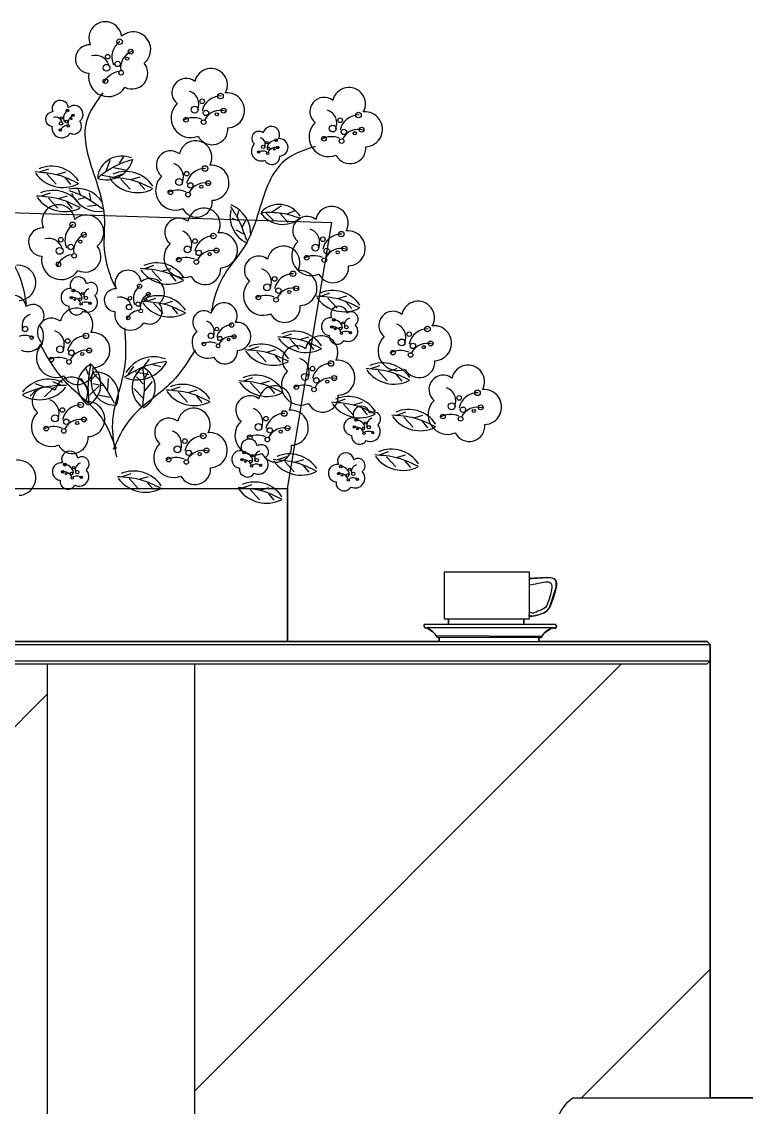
# Model space of a CAD drawing. Header units: millimetres. Extents: x 37301 to 64830, y 24173 to 38860.
# Drawn here: x 50737 to 51229, y 36869 to 37605 of the extents above; entities that cross this region are included whole.
import ezdxf

# ---------------------------------------------------------------- set-up
doc = ezdxf.new("R2010")
doc.units = ezdxf.units.MM

# ---------------------------------------------------------------- blocks, each defined once
blk = doc.blocks.new('A$C0AC957C6')
for p, q in [((796.13, 1068.98, -560.06), (798.96, 1076.53, -560.06)), ((805.39, 1074.27, -560.06), (808.22, 1078.99, -560.06)), ((751.18, 1068.64, -560.06), (757.28, 1070.77, -560.06)), ((762.71, 1066.85, -560.06), (768.86, 1068.67, -560.06)), ((801.23, 1071.63, -560.06), (809.35, 1069.93, -560.06)), ((755.87, 1067.24, -560.06), (762.27, 1060.34, -560.06)), ((768.38, 1064.46, -560.06), (772.07, 1060.09, -560.06)), ((793.48, 1066.34, -560.06), (801.04, 1065.02, -560.06)), ((801.52, 1065.13, -560.06), (807.62, 1067.26, -560.06)), ((806.2, 1063.73, -560.06), (812.61, 1056.83, -560.06)), ((813.04, 1063.34, -560.06), (819.2, 1065.16, -560.06)), ((818.72, 1060.95, -560.06), (822.4, 1056.58, -560.06)), ((752.35, 1052.26, -560.06), (758.45, 1054.4, -560.06)), ((778.93, 1053.13, -560.06), (777.42, 1056.72, -560.06)), ((786.11, 1048.79, -560.06), (784.98, 1054.45, -560.06)), ((757.04, 1050.86, -560.06), (763.45, 1043.96, -560.06)), ((763.88, 1050.47, -560.06), (770.03, 1052.29, -560.06)), ((769.55, 1048.08, -560.06), (773.24, 1043.71, -560.06)), ((781.77, 1051.06, -560.06), (777.23, 1049.92, -560.06)), ((789.51, 1045.77, -560.06), (783.66, 1045.02, -560.06)), ((908.53, 1041.29, -560.06), (915.25, 1045.75, -560.06)), ((949.33, 1034.07), (693.38, 1041.83)), ((885.31, 1038.51, -560.06), (886.18, 1042.3, -560.06)), ((904.84, 1040.7, -560.06), (910.19, 1035.2, -560.06)), ((914.21, 1040.44, -560.06), (919.81, 1034.31, -560.06)), ((919.13, 1040.15, -560.06), (924.19, 1042.32, -560.06)), ((886.39, 1035.16, -560.06), (882.05, 1036.9, -560.06)), ((888.59, 1030.78, -560.06), (890.98, 1036.04, -560.06)), ((919.3, 853.93), (949.33, 1034.07)), ((889.58, 1026.34, -560.06), (884.39, 1029.16, -560.06)), ((822.59, 1003.12, -560.06), (828.69, 1005.26, -560.06)), ((827.27, 1001.73, -560.06), (833.68, 994.82, -560.06)), ((834.11, 1001.34, -560.06), (840.27, 1003.15, -560.06)), ((839.79, 998.94, -560.06), (843.47, 994.58, -560.06)), ((823.76, 980.89, -560.06), (829.86, 983.03, -560.06)), ((828.44, 979.5, -560.06), (834.85, 972.59, -560.06)), ((835.28, 979.11, -560.06), (841.44, 980.92, -560.06)), ((941.98, 984.4, -560.06), (948.08, 986.54, -560.06)), ((946.67, 983.01, -560.06), (953.08, 976.1, -560.06)), ((953.51, 982.62, -560.06), (959.66, 984.43, -560.06)), ((959.19, 980.22, -560.06), (962.87, 975.86, -560.06)), ((840.96, 976.71, -560.06), (844.64, 972.35, -560.06)), ((916.1, 956.74, -560.06), (922.2, 958.87, -560.06)), ((893.74, 948.04, -560.06), (899.84, 950.18, -560.06)), ((920.79, 955.34, -560.06), (927.2, 948.44, -560.06)), ((927.63, 954.95, -560.06), (933.78, 956.77, -560.06)), ((933.31, 952.56, -560.06), (936.99, 948.19, -560.06)), ((898.43, 946.65, -560.06), (904.83, 939.75, -560.06)), ((905.27, 946.26, -560.06), (911.42, 948.07, -560.06)), ((910.94, 943.87, -560.06), (914.62, 939.5, -560.06)), ((784.19, 930.94, -661.88), (782.61, 935.13, -661.88)), ((811.43, 931.31, -560.06), (815.12, 936.61, -560.06)), ((821.82, 936.61, -560.06), (825.74, 941.69, -560.06)), ((827.82, 938, -560.06), (833.36, 936.61, -560.06)), ((975.93, 935.26, -560.06), (982.03, 937.4, -560.06)), ((987.46, 933.48, -560.06), (993.61, 935.29, -560.06)), ((783.61, 922.38, -661.88), (779.02, 928.74, -661.88)), ((785.25, 926.69, -661.88), (789.96, 931.33, -661.88)), ((792.26, 927.62, -560.06), (791.34, 932, -560.06)), ((797.34, 920.7, -560.06), (797.81, 928.54, -560.06)), ((816.04, 932.92, -560.06), (825.28, 931.08, -560.06)), ((821.32, 924.78, -560.06), (816.89, 929.69, -560.06)), ((822.62, 928.96, -560.06), (824.44, 933.05, -560.06)), ((889.6, 926.94, -560.06), (895.7, 929.07, -560.06)), ((980.62, 933.87, -560.06), (987.02, 926.96, -560.06)), ((993.13, 931.09, -560.06), (996.82, 926.72, -560.06)), ((748.62, 920.61, -661.88), (744.69, 916.47, -661.88)), ((754.43, 922.66, -661.88), (748.39, 924.84, -661.88)), ((761.28, 922.65, -661.88), (754.47, 916.13, -661.88)), ((766.04, 923.77, -661.88), (760.07, 926.26, -661.88)), ((784.97, 917.23, -661.88), (791.32, 923.18, -661.88)), ((793.65, 923.47, -560.06), (787.18, 924.85, -560.06)), ((821.03, 915.32, -560.06), (815.05, 921.63, -560.06)), ((822.69, 920.37, -560.06), (827.66, 926.46, -560.06)), ((840.32, 920.73, -560.06), (846.42, 922.86, -560.06)), ((851.85, 918.94, -560.06), (858, 920.76, -560.06)), ((894.29, 925.54, -560.06), (900.69, 918.64, -560.06)), ((901.13, 925.15, -560.06), (907.28, 926.97, -560.06)), ((906.8, 922.76, -560.06), (910.48, 918.39, -560.06)), ((798.96, 915.63, -560.06), (790.42, 917.24, -560.06)), ((845.01, 919.33, -560.06), (851.41, 912.43, -560.06)), ((857.52, 916.55, -560.06), (861.2, 912.18, -560.06)), ((952.54, 912.45, -560.06), (958.64, 914.58, -560.06)), ((957.23, 911.05, -560.06), (963.64, 904.15, -560.06)), ((964.07, 910.66, -560.06), (970.22, 912.48, -560.06)), ((969.75, 908.27, -560.06), (973.43, 903.9, -560.06)), ((993.49, 903.67, -560.06), (999.59, 905.81, -560.06)), ((998.18, 902.28, -560.06), (1004.58, 895.38, -560.06)), ((1005.02, 901.89, -560.06), (1011.17, 903.7, -560.06)), ((1010.69, 899.5, -560.06), (1014.37, 895.13, -560.06)), ((981.78, 876.76, -560.06), (987.88, 878.9, -560.06)), ((993.31, 874.98, -560.06), (999.46, 876.79, -560.06)), ((912.79, 873.54, -560.06), (918.89, 875.68, -560.06)), ((917.48, 872.15, -560.06), (923.88, 865.24, -560.06)), ((924.32, 871.76, -560.06), (930.47, 873.57, -560.06)), ((929.99, 869.36, -560.06), (933.67, 865, -560.06)), ((986.47, 875.37, -560.06), (992.88, 868.47, -560.06)), ((998.99, 872.59, -560.06), (1002.67, 868.22, -560.06)), ((807.19, 861.95, -560.06), (813.29, 864.09, -560.06)), ((818.72, 860.17, -560.06), (824.87, 861.98, -560.06)), ((811.88, 860.56, -560.06), (818.28, 853.65, -560.06)), ((824.39, 857.78, -560.06), (828.07, 853.41, -560.06)), ((889.18, 854.5, -560.06), (895.28, 856.64, -560.06)), ((900.71, 852.72, -560.06), (906.86, 854.53, -560.06)), ((692.43, 853.93), (919.3, 853.93)), ((893.87, 853.11, -560.06), (900.28, 846.2, -560.06)), ((906.39, 850.32, -560.06), (910.07, 845.96, -560.06)), ((919.3, 750), (919.3, 853.93)), ((919.3, 853.93), (919.3, 750)), ((1083.4, 797.24), (1025.66, 797.24)), ((1025.66, 797.24), (1025.66, 765.54)), ((1083.4, 797.24), (1025.66, 797.24)), ((1025.66, 797.24), (1025.66, 765.54)), ((1083.4, 792.79), (1083.4, 797.24)), ((1083.4, 765.54), (1083.4, 797.24)), ((1095.09, 793.57), (1083.4, 792.79)), ((1098.05, 793.39), (1095.09, 793.57)), ((1100.42, 792.51), (1098.05, 793.39)), ((1101.65, 790.59), (1100.42, 792.51)), ((1101.67, 786.97), (1101.65, 790.59)), ((1097.06, 773.19), (1101.67, 786.97)), ((1095.54, 771.02), (1097.06, 773.19)), ((1079.73, 765.77), (1079.73, 761.43)), ((1083.4, 765.39), (1083.35, 768.16)), ((1083.35, 768.16), (1084.02, 767.33)), ((1084.02, 767.33), (1085.3, 767.22)), ((1085.3, 767.22), (1088, 767.79)), ((1088, 767.79), (1093.5, 769.51)), ((1093.5, 769.51), (1095.54, 771.02)), ((1012.65, 761.73), (1011.91, 761.02)), ((1011.91, 761.02), (1011.96, 759.96)), ((1011.96, 759.96), (1012.62, 759.28)), ((1012.62, 759.28), (1013.83, 759.27)), ((1028.61, 761.73), (1012.65, 761.73)), ((1101.23, 761.73), (1012.65, 761.73)), ((1013.83, 759.27), (1017.81, 756.71)), ((1100.05, 759.29), (1014.03, 759.29)), ((1025.66, 765.54), (1028.61, 765.54)), ((1025.66, 765.54), (1083.4, 765.54)), ((1028.43, 761.43), (1028.43, 765.38)), ((1028.61, 765.54), (1028.61, 761.73)), ((1079.73, 761.73), (1079.75, 765.39)), ((1101.23, 761.73), (1079.73, 761.73)), ((1079.75, 765.39), (1083.4, 765.39)), ((1093.64, 756), (1097.74, 758.75)), ((1097.74, 758.75), (1099.42, 759.29)), ((1099.42, 759.29), (1100.64, 759.15)), ((1100.64, 759.15), (1102.01, 760.19)), ((1102.01, 760.19), (1101.23, 761.73)), ((1017.81, 756.71), (1020.38, 753.9)), ((1091.82, 753.61), (1020.07, 753.9)), ((1020.38, 753.9), (1020.95, 753.05)), ((1020.95, 753.05), (1022.12, 752.56)), ((1091.37, 752.76), (1021.13, 752.76)), ((1022.12, 752.56), (1022.12, 750)), ((1022.12, 750), (1022.12, 752.56)), ((1089.79, 752.56), (1091.37, 752.76)), ((1089.79, 750), (1089.79, 752.56)), ((1089.79, 752.56), (1089.79, 750)), ((1091.37, 752.76), (1093.64, 756)), ((406.12, 748), (1206.12, 748)), ((409.12, 750), (1204.12, 750)), ((919.3, 750), (692.43, 750)), ((1022.12, 750), (919.3, 750)), ((1204.12, 750), (1089.79, 750)), ((1206.12, 748), (1204.12, 750)), ((1204.12, 750), (1206.12, 748)), ((1206.12, 440.54), (1206.12, 748)), ((1206.12, 748), (1206.12, 737)), ((406.12, 737), (1206.12, 737)), ((1206.12, 737), (1204.12, 735)), ((1206.12, 743.49), (1206.12, 440.54)), ((409.12, 735), (1204.12, 735)), ((756.12, 735), (756.12, 93.17)), ((856.12, 445.17), (1145.95, 735)), ((856.12, 735), (856.12, 93.17)), ((482.38, 440.54), (756.12, 714.28)), ((1118.78, 440.54), (1206.12, 527.88)), ((1113.09, 440.54), (1266.57, 440.54)), ((1505.45, 440.54), (1206.12, 440.54))]:
    blk.add_line(p, q)
for centre, radius in [((805.35, 1156.87, -585.51), 1.87), ((812.9, 1150.12, -585.51), 1.67), ((796.5, 1139.2, -585.51), 2.33), ((797.28, 1146.74, -585.51), 1.56), ((804.05, 1141.8, -585.51), 1.82), ((810.55, 1145.44, -585.51), 1.07), ((806.39, 1135.82, -585.51), 1.56), ((795.72, 1130.1, -585.51), 1.56), ((873.83, 1120.01, -585.51), 1.87), ((856.31, 1110.86, -585.51), 2.33), ((861.35, 1116.51, -585.51), 1.56), ((875.99, 1110.11, -585.51), 1.67), ((765.96, 1105.24, -572.78), 0.781), ((769.99, 1110.31, -572.78), 0.937), ((772.59, 1104.59, -572.78), 0.536), ((773.76, 1106.93, -572.78), 0.833), ((850.35, 1103.94, -585.51), 1.56), ((863.94, 1108.55, -585.51), 1.82), ((871.35, 1107.69, -585.51), 1.07), ((955, 1103.64, -585.51), 1.56), ((967.47, 1107.14, -585.51), 1.87), ((765.17, 1096.93, -572.78), 0.781), ((765.57, 1101.47, -572.78), 1.16), ((769.34, 1102.77, -572.78), 0.911), ((770.51, 1099.79, -572.78), 0.781), ((862.34, 1102.33, -585.51), 1.56), ((949.95, 1097.99, -585.51), 2.33), ((957.59, 1095.68, -585.51), 1.82), ((969.63, 1097.24, -585.51), 1.67), ((911.54, 1090.1, -572.78), 0.937), ((943.99, 1091.07, -585.51), 1.56), ((955.99, 1089.46, -585.51), 1.56), ((964.99, 1094.82, -585.51), 1.07), ((899.8, 1082.06, -572.78), 0.781), ((902.78, 1085.52, -572.78), 1.16), ((905.3, 1088.35, -572.78), 0.781), ((906.6, 1084.37, -572.78), 0.911), ((910.3, 1083.94, -572.78), 0.536), ((912.62, 1085.15, -572.78), 0.833), ((905.8, 1081.26, -572.78), 0.781), ((850.82, 1067.37, -585.51), 1.56), ((863.29, 1070.87, -585.51), 1.87), ((845.77, 1061.72, -585.51), 2.33), ((853.41, 1059.41, -585.51), 1.82), ((865.45, 1060.97, -585.51), 1.67), ((839.81, 1054.8, -585.51), 1.56), ((851.81, 1053.19, -585.51), 1.56), ((860.81, 1058.55, -585.51), 1.07), ((773.51, 1032.73, -585.51), 1.87), ((765.45, 1022.59, -585.51), 1.56), ((781.06, 1025.97, -585.51), 1.67), ((868.97, 1025.14, -585.51), 1.87), ((943.29, 1022.92, -585.51), 1.56), ((955.77, 1026.41, -585.51), 1.87), ((764.67, 1015.05, -585.51), 2.33), ((772.21, 1017.65, -585.51), 1.82), ((778.72, 1021.29, -585.51), 1.07), ((851.45, 1015.99, -585.51), 2.33), ((856.5, 1021.65, -585.51), 1.56), ((871.13, 1015.24, -585.51), 1.67), ((938.25, 1017.26, -585.51), 2.33), ((945.88, 1014.95, -585.51), 1.82), ((957.93, 1016.51, -585.51), 1.67), ((774.55, 1011.68, -585.51), 1.56), ((845.49, 1009.08, -585.51), 1.56), ((857.49, 1007.46, -585.51), 1.56), ((859.09, 1013.68, -585.51), 1.82), ((866.49, 1012.82, -585.51), 1.07), ((932.29, 1010.35, -585.51), 1.56), ((944.28, 1008.73, -585.51), 1.56), ((953.29, 1014.09, -585.51), 1.07), ((763.89, 1005.96, -585.51), 1.56), ((922.99, 999.5, -585.51), 1.87), ((910.52, 996.01, -585.51), 1.56), ((773.98, 988.23, -674.61), 0.937), ((780.1, 986.12, -674.61), 0.781), ((818.89, 991.03, -580.42), 1.5), ((824.92, 985.63, -580.42), 1.33), ((905.47, 990.35, -585.51), 2.33), ((913.11, 988.04, -585.51), 1.82), ((920.51, 987.18, -585.51), 1.07), ((925.15, 989.6, -585.51), 1.67), ((772.61, 983.35, -674.61), 0.833), ((774.85, 982.01, -674.61), 0.536), ((778.57, 982.22, -674.61), 0.911), ((779.19, 979.07, -674.61), 0.781), ((782.45, 983.15, -674.61), 1.16), ((785.22, 979.52, -674.61), 0.781), ((812.43, 982.93, -580.42), 1.25), ((817.85, 978.97, -580.42), 1.46), ((823.05, 981.89, -580.42), 0.858), ((899.51, 983.44, -585.51), 1.56), ((911.51, 981.83, -585.51), 1.56), ((811.81, 976.9, -580.42), 1.86), ((819.72, 974.19, -580.42), 1.25), ((811.18, 969.62, -580.42), 1.25), ((881.34, 964.77, -580.42), 1.5), ((950.73, 968.34, -674.61), 0.937), ((956.86, 966.23, -674.61), 0.781), ((741.25, 962.02, -682.25), 1.86), ((745.68, 956.22, -682.25), 1.25), ((782.52, 957.38, -585.51), 1.87), ((867.32, 957.46, -580.42), 1.86), ((871.36, 961.98, -580.42), 1.25), ((883.07, 956.86, -580.42), 1.33), ((949.36, 963.46, -674.61), 0.833), ((951.61, 962.12, -674.61), 0.536), ((955.33, 962.33, -674.61), 0.911), ((955.94, 959.18, -674.61), 0.781), ((959.21, 963.26, -674.61), 1.16), ((961.98, 959.63, -674.61), 0.781), ((1001.82, 958.57, -585.51), 1.56), ((1014.29, 962.06, -585.51), 1.87), ((765, 948.24, -585.51), 2.33), ((770.05, 953.89, -585.51), 1.56), ((862.55, 951.92, -580.42), 1.25), ((872.15, 950.63, -580.42), 1.25), ((873.43, 955.61, -580.42), 1.46), ((879.36, 954.92, -580.42), 0.858), ((996.77, 952.92, -585.51), 2.33), ((1004.41, 950.6, -585.51), 1.82), ((1011.82, 949.74, -585.51), 1.07), ((1016.45, 952.16, -585.51), 1.67), ((759.04, 941.32, -585.51), 1.56), ((772.64, 945.92, -585.51), 1.82), ((780.04, 945.06, -585.51), 1.07), ((784.68, 947.48, -585.51), 1.67), ((990.81, 946, -585.51), 1.56), ((1002.81, 944.39, -585.51), 1.56), ((771.04, 939.71, -585.51), 1.56), ((936.27, 935.17, -585.51), 1.56), ((948.74, 938.66, -585.51), 1.87), ((931.22, 929.52, -585.51), 2.33), ((938.86, 927.2, -585.51), 1.82), ((950.9, 928.77, -585.51), 1.67), ((925.26, 922.6, -585.51), 1.56), ((937.26, 920.99, -585.51), 1.56), ((946.26, 926.34, -585.51), 1.07), ((1048.24, 918.77, -585.51), 1.87), ((1035.77, 915.28, -585.51), 1.56), ((766.53, 907.09, -585.51), 1.56), ((779.01, 910.58, -585.51), 1.87), ((917.14, 904.73, -585.51), 1.87), ((1030.72, 909.63, -585.51), 2.33), ((1038.36, 907.31, -585.51), 1.82), ((1045.76, 906.46, -585.51), 1.07), ((1050.4, 908.88, -585.51), 1.67), ((761.49, 901.44, -585.51), 2.33), ((769.13, 899.13, -585.51), 1.82), ((776.53, 898.27, -585.51), 1.07), ((781.17, 900.69, -585.51), 1.67), ((904.66, 901.24, -585.51), 1.56), ((965.95, 900.48, -674.61), 0.937), ((972.07, 898.37, -674.61), 0.781), ((1024.76, 902.71, -585.51), 1.56), ((1036.76, 901.1, -585.51), 1.56), ((755.53, 894.52, -585.51), 1.56), ((767.53, 892.91, -585.51), 1.56), ((862.12, 889.52, -585.51), 1.87), ((899.62, 895.59, -585.51), 2.33), ((907.26, 893.28, -585.51), 1.82), ((914.66, 892.42, -585.51), 1.07), ((919.3, 894.84, -585.51), 1.67), ((964.58, 895.61, -674.61), 0.833), ((966.82, 894.26, -674.61), 0.536), ((970.54, 894.47, -674.61), 0.911), ((971.16, 891.32, -674.61), 0.781), ((974.43, 895.4, -674.61), 1.16), ((977.2, 891.77, -674.61), 0.781), ((849.65, 886.03, -585.51), 1.56), ((893.66, 888.67, -585.51), 1.56), ((905.65, 887.06, -585.51), 1.56), ((844.6, 880.38, -585.51), 2.33), ((852.24, 878.07, -585.51), 1.82), ((859.64, 877.21, -585.51), 1.07), ((864.28, 879.63, -585.51), 1.67), ((889.86, 878.25, -674.61), 0.937), ((895.99, 876.14, -674.61), 0.781), ((768.12, 870.06, -674.61), 0.937), ((838.64, 873.46, -585.51), 1.56), ((850.64, 871.85, -585.51), 1.56), ((888.49, 873.38, -674.61), 0.833), ((890.74, 872.03, -674.61), 0.536), ((894.46, 872.24, -674.61), 0.911), ((895.07, 869.09, -674.61), 0.781), ((898.34, 873.17, -674.61), 1.16), ((901.11, 869.54, -674.61), 0.781), ((955.41, 868.89, -674.61), 0.937), ((766.75, 865.19, -674.61), 0.833), ((769, 863.84, -674.61), 0.536), ((772.72, 864.05, -674.61), 0.911), ((773.33, 860.9, -674.61), 0.781), ((774.25, 867.95, -674.61), 0.781), ((776.6, 864.98, -674.61), 1.16), ((779.37, 861.35, -674.61), 0.781), ((954.04, 864.02, -674.61), 0.833), ((956.29, 862.67, -674.61), 0.536), ((960.01, 862.88, -674.61), 0.911), ((961.54, 866.78, -674.61), 0.781), ((963.89, 863.81, -674.61), 1.16), ((960.63, 859.73, -674.61), 0.781), ((966.66, 860.18, -674.61), 0.781)]:
    blk.add_circle(centre, radius)
for centre, radius, start, end in [((795.65, 1159.32, -585.51), 11.13, 6.38698, 204.08812), ((814.58, 1151.62, -585.51), 11.9, 308.59426, 131.36236), ((813.1, 1146.5, -585.51), 13.01, 125.15332, 203.66576), ((785.04, 1145.13, -585.51), 9.65, 87.36604, 266.90221), ((817.72, 1139.26, -585.51), 11.74, 108.79585, 189.21551), ((789.06, 1138.16, -585.51), 9.49, 12.65164, 106.58666), ((813.81, 1135.48, -585.51), 10.68, 243.20198, 39.85595), ((797.66, 1133.05, -585.51), 13.37, 169.46247, 327.9171), ((807.26, 1122.89, -585.51), 14.03, 102.12808, 156.21847), ((867.39, 1127.66, -585.51), 11.13, 330.54487, 168.24601), ((850.49, 1122.38, -585.51), 9.65, 51.52394, 231.0601), ((849.67, 1114.37, -585.51), 9.49, 336.80953, 70.74455), ((874.03, 1107.06, -585.51), 13.01, 89.31121, 167.82365), ((878.23, 1110.34, -585.51), 11.9, 272.75216, 95.52025), ((944.13, 1109.51, -585.51), 9.65, 51.52394, 231.0601), ((961.04, 1114.79, -585.51), 11.13, 330.54487, 168.24601), ((765.14, 1111.53, -572.78), 5.57, 6.38698, 204.08812), ((774.6, 1107.69, -572.78), 5.95, 308.59426, 131.36236), ((853.64, 1105.19, -585.51), 13.37, 133.62036, 292.075), ((759.83, 1104.44, -572.78), 4.83, 87.36604, 266.90221), ((761.85, 1100.96, -572.78), 4.75, 12.65164, 106.58666), ((773.86, 1105.12, -572.78), 6.5, 125.15332, 203.66576), ((776.17, 1101.51, -572.78), 5.87, 108.79585, 189.21551), ((855.47, 1091.34, -585.51), 14.03, 66.28597, 120.37636), ((873.54, 1098.49, -585.51), 11.74, 72.95374, 153.3734), ((943.31, 1101.5, -585.51), 9.49, 336.80953, 70.74455), ((967.68, 1094.19, -585.51), 13.01, 89.31121, 167.82365), ((971.88, 1097.47, -585.51), 11.9, 272.75216, 95.52025), ((766.15, 1098.4, -572.78), 6.69, 169.46247, 327.9171), ((770.94, 1093.32, -572.78), 7.01, 102.12808, 156.21847), ((774.22, 1099.61, -572.78), 5.34, 243.20198, 39.85595), ((868.15, 1097.71, -585.51), 10.68, 207.35987, 4.01384), ((908.32, 1093.93, -572.78), 5.57, 330.54487, 168.24601), ((947.29, 1092.32, -585.51), 13.37, 133.62036, 292.075), ((967.19, 1085.62, -585.51), 11.74, 72.95374, 153.3734), ((856.86, 1078.53, -585.51), 11.13, 330.54487, 168.24601), ((899.87, 1091.28, -572.78), 4.83, 51.52394, 231.0601), ((899.46, 1087.28, -572.78), 4.75, 336.80953, 70.74455), ((911.65, 1083.62, -572.78), 6.5, 89.31121, 167.82365), ((913.75, 1085.26, -572.78), 5.95, 272.75216, 95.52025), ((949.12, 1078.47, -585.51), 14.03, 66.28597, 120.37636), ((839.95, 1073.24, -585.51), 9.65, 51.52394, 231.0601), ((901.45, 1082.69, -572.78), 6.69, 133.62036, 292.075), ((902.36, 1075.76, -572.78), 7.01, 66.28597, 120.37636), ((911.4, 1079.34, -572.78), 5.87, 72.95374, 153.3734), ((961.8, 1084.84, -585.51), 10.68, 207.35987, 4.01384), ((806.91, 1062.51, -560.06), 16.83, 67.5189, 170.9197), ((796.28, 1081.83, -560.06), 18.59, 251.18529, 345.35842), ((908.71, 1078.95, -572.78), 5.34, 207.35987, 4.01384), ((766.98, 1080.93, -560.06), 22.91, 215.36837, 296.50247), ((759.07, 1050.3, -560.06), 22.11, 33.39065, 112.93368), ((809.41, 1046.79, -560.06), 22.11, 33.39065, 112.93368), ((839.13, 1065.24, -585.51), 9.49, 336.80953, 70.74455), ((863.5, 1057.92, -585.51), 13.01, 89.31121, 167.82365), ((867.7, 1061.2, -585.51), 11.9, 272.75216, 95.52025), ((817.31, 1077.42, -560.06), 22.91, 215.36837, 296.50247), ((843.11, 1056.05, -585.51), 13.37, 133.62036, 292.075), ((863.01, 1049.35, -585.51), 11.74, 72.95374, 153.3734), ((760.24, 1033.92, -560.06), 22.11, 33.39065, 112.93368), ((776, 1036.11, -560.06), 21.37, 32.71752, 103.72739), ((791.26, 1061.85, -560.06), 20.05, 202.71973, 280.45243), ((844.94, 1042.2, -585.51), 14.03, 66.28597, 120.37636), ((768.15, 1064.55, -560.06), 22.91, 215.36837, 296.50247), ((763.81, 1035.17, -585.51), 11.13, 6.38698, 204.08812), ((857.62, 1048.57, -585.51), 10.68, 207.35987, 4.01384), ((872.96, 1026.43, -560.06), 21.37, 356.87541, 67.88528), ((913.48, 1029.72, -560.06), 16.83, 31.67679, 135.0776), ((782.74, 1027.47, -585.51), 11.9, 308.59426, 131.36236), ((862.54, 1032.8, -585.51), 11.13, 330.54487, 168.24601), ((900.41, 1038.36, -560.06), 20.05, 166.87763, 244.61032), ((916.18, 1051.61, -560.06), 18.59, 215.34318, 309.51631), ((932.43, 1028.78, -585.51), 9.65, 51.52394, 231.0601), ((949.33, 1034.07, -585.51), 11.13, 330.54487, 168.24601), ((781.26, 1022.35, -585.51), 13.01, 125.15332, 203.66576), ((845.63, 1027.51, -585.51), 9.65, 51.52394, 231.0601), ((753.21, 1020.98, -585.51), 9.65, 87.36604, 266.90221), ((757.23, 1014.01, -585.51), 9.49, 12.65164, 106.58666), ((785.88, 1015.12, -585.51), 11.74, 108.79585, 189.21551), ((844.81, 1019.51, -585.51), 9.49, 336.80953, 70.74455), ((869.18, 1012.19, -585.51), 13.01, 89.31121, 167.82365), ((873.38, 1015.48, -585.51), 11.9, 272.75216, 95.52025), ((931.61, 1020.78, -585.51), 9.49, 336.80953, 70.74455), ((955.97, 1013.46, -585.51), 13.01, 89.31121, 167.82365), ((960.17, 1016.75, -585.51), 11.9, 272.75216, 95.52025), ((781.97, 1011.33, -585.51), 10.68, 243.20198, 39.85595), ((848.79, 1010.33, -585.51), 13.37, 133.62036, 292.075), ((916.56, 1007.16, -585.51), 11.13, 330.54487, 168.24601), ((935.58, 1011.59, -585.51), 13.37, 133.62036, 292.075), ((955.48, 1004.89, -585.51), 11.74, 72.95374, 153.3734), ((765.83, 1008.9, -585.51), 13.37, 169.46247, 327.9171), ((775.42, 998.74, -585.51), 14.03, 102.12808, 156.21847), ((850.61, 996.47, -585.51), 14.03, 66.28597, 120.37636), ((868.68, 1003.62, -585.51), 11.74, 72.95374, 153.3734), ((899.65, 1001.87, -585.51), 9.65, 51.52394, 231.0601), ((937.41, 997.74, -585.51), 14.03, 66.28597, 120.37636), ((736.59, 993.35, -585.51), 11.9, 272.75216, 95.52025), ((811.13, 992.99, -580.42), 8.91, 6.38698, 204.08812), ((838.38, 1015.41, -560.06), 22.91, 215.36837, 296.50247), ((830.48, 984.78, -560.06), 22.11, 33.39065, 112.93368), ((863.3, 1002.84, -585.51), 10.68, 207.35987, 4.01384), ((898.83, 993.87, -585.51), 9.49, 336.80953, 70.74455), ((927.4, 989.84, -585.51), 11.9, 272.75216, 95.52025), ((950.09, 1004.11, -585.51), 10.68, 207.35987, 4.01384), ((777.41, 991.86, -674.61), 5.57, 8.37807, 206.07921), ((826.27, 986.83, -580.42), 9.52, 308.59426, 131.36236), ((902.81, 984.69, -585.51), 13.37, 133.62036, 292.075), ((923.2, 986.55, -585.51), 13.01, 89.31121, 167.82365), ((771.49, 983.54, -674.61), 5.95, 81.10383, 263.87193), ((773.49, 981.77, -674.61), 6.5, 8.80043, 87.31287), ((785.87, 984.71, -674.61), 4.75, 105.87953, 199.81455), ((785.69, 988.73, -674.61), 4.83, 305.56398, 125.10015), ((802.64, 981.64, -580.42), 7.72, 87.36604, 266.90221), ((825.09, 982.74, -580.42), 10.4, 125.15332, 203.66576), ((922.7, 977.98, -585.51), 11.74, 72.95374, 153.3734), ((949.87, 966.06, -560.06), 22.11, 33.39065, 112.93368), ((733.18, 975.96, -682.25), 8.91, 8.37807, 206.07921), ((773.48, 977.48, -674.61), 5.87, 23.25068, 103.67034), ((782.29, 973.38, -674.61), 7.01, 56.24772, 110.33811), ((783.61, 980.24, -674.61), 6.69, 244.54909, 43.00372), ((805.86, 976.06, -580.42), 7.59, 12.65164, 106.58666), ((828.78, 976.94, -580.42), 9.39, 108.79585, 189.21551), ((839.55, 993.18, -560.06), 22.91, 215.36837, 296.50247), ((825.65, 973.92, -580.42), 8.54, 243.20198, 39.85595), ((831.65, 962.55, -560.06), 22.11, 33.39065, 112.93368), ((876.19, 970.9, -580.42), 8.91, 330.54487, 168.24601), ((904.63, 970.83, -585.51), 14.03, 66.28597, 120.37636), ((957.78, 996.69, -560.06), 22.91, 215.36837, 296.50247), ((1007.86, 969.72, -585.51), 11.13, 330.54487, 168.24601), ((746.44, 970.95, -682.25), 7.72, 305.56398, 125.10015), ((776.09, 965.04, -585.51), 11.13, 330.54487, 168.24601), ((776.15, 976.93, -674.61), 5.34, 172.61024, 329.26421), ((812.74, 971.97, -580.42), 10.7, 169.46247, 327.9171), ((820.41, 963.85, -580.42), 11.22, 102.12808, 156.21847), ((862.67, 966.67, -580.42), 7.72, 51.52394, 231.0601), ((917.32, 977.2, -585.51), 10.68, 207.35987, 4.01384), ((954.17, 971.97, -674.61), 5.57, 8.37807, 206.07921), ((962.45, 968.84, -674.61), 4.83, 305.56398, 125.10015), ((990.95, 964.43, -585.51), 9.65, 51.52394, 231.0601), ((743.1, 957.37, -682.25), 10.7, 244.54909, 43.00372), ((746.71, 964.52, -682.25), 7.59, 105.87953, 199.81455), ((759.18, 959.75, -585.51), 9.65, 51.52394, 231.0601), ((862.01, 960.27, -580.42), 7.59, 336.80953, 70.74455), ((881.5, 954.42, -580.42), 10.4, 89.31121, 167.82365), ((884.86, 957.04, -580.42), 9.52, 272.75216, 95.52025), ((948.25, 963.65, -674.61), 5.95, 81.10383, 263.87193), ((950.25, 961.88, -674.61), 6.5, 8.80043, 87.31287), ((960.37, 960.35, -674.61), 6.69, 244.54909, 43.00372), ((962.62, 964.82, -674.61), 4.75, 105.87953, 199.81455), ((990.14, 956.43, -585.51), 9.49, 336.80953, 70.74455), ((740.99, 946.39, -682.25), 11.22, 56.24772, 110.33811), ((758.36, 951.75, -585.51), 9.49, 336.80953, 70.74455), ((782.73, 944.44, -585.51), 13.01, 89.31121, 167.82365), ((786.93, 947.72, -585.51), 11.9, 272.75216, 95.52025), ((865.19, 952.92, -580.42), 10.7, 133.62036, 292.075), ((923.99, 938.4, -560.06), 22.11, 33.39065, 112.93368), ((942.31, 946.32, -585.51), 11.13, 330.54487, 168.24601), ((952.91, 957.04, -674.61), 5.34, 172.61024, 329.26421), ((950.24, 957.59, -674.61), 5.87, 23.25068, 103.67034), ((959.05, 953.49, -674.61), 7.01, 56.24772, 110.33811), ((1014.5, 949.11, -585.51), 13.01, 89.31121, 167.82365), ((1018.7, 952.4, -585.51), 11.9, 272.75216, 95.52025), ((762.34, 942.57, -585.51), 13.37, 133.62036, 292.075), ((866.65, 941.84, -580.42), 11.22, 66.28597, 120.37636), ((881.11, 947.56, -580.42), 9.39, 72.95374, 153.3734), ((901.63, 929.7, -560.06), 22.11, 33.39065, 112.93368), ((931.9, 969.03, -560.06), 22.91, 215.36837, 296.50247), ((925.4, 941.03, -585.51), 9.65, 51.52394, 231.0601), ((994.11, 947.25, -585.51), 13.37, 133.62036, 292.075), ((1014.01, 940.54, -585.51), 11.74, 72.95374, 153.3734), ((764.17, 928.72, -585.51), 14.03, 66.28597, 120.37636), ((782.24, 935.86, -585.51), 11.74, 72.95374, 153.3734), ((828.56, 921.06, -560.06), 22.11, 69.23276, 148.77579), ((876.8, 946.94, -580.42), 8.54, 207.35987, 4.01384), ((909.54, 960.34, -560.06), 22.91, 215.36837, 296.50247), ((995.94, 933.4, -585.51), 14.03, 66.28597, 120.37636), ((776.85, 935.08, -585.51), 10.68, 207.35987, 4.01384), ((792.51, 923.83, -661.88), 15.66, 114.0962, 237.93812), ((776.48, 924.75, -661.88), 16.12, 301.78975, 57.84122), ((817.03, 950.52, -560.06), 22.91, 251.21048, 332.34457), ((829.95, 922.33, -560.06), 16.12, 118.78286, 234.83434), ((813.9, 922.35, -560.06), 15.66, 298.68596, 62.52788), ((924.58, 933.03, -585.51), 9.49, 336.80953, 70.74455), ((948.95, 925.72, -585.51), 13.01, 89.31121, 167.82365), ((953.15, 929, -585.51), 11.9, 272.75216, 95.52025), ((983.82, 916.92, -560.06), 22.11, 33.39065, 112.93368), ((1008.62, 939.76, -585.51), 10.68, 207.35987, 4.01384), ((1041.81, 926.43, -585.51), 11.13, 330.54487, 168.24601), ((757.08, 905.92, -661.88), 22.11, 63.6904, 143.23343), ((772.58, 918.24, -585.51), 11.13, 330.54487, 168.24601), ((802.09, 926.54, -560.06), 16.12, 154.62497, 270.67644), ((789.06, 917.15, -560.06), 15.66, 334.52806, 98.36999), ((897.49, 908.6, -560.06), 22.11, 33.39065, 112.93368), ((928.56, 923.85, -585.51), 13.37, 133.62036, 292.075), ((948.46, 917.14, -585.51), 11.74, 72.95374, 153.3734), ((991.73, 947.56, -560.06), 22.91, 215.36837, 296.50247), ((1024.9, 921.14, -585.51), 9.65, 51.52394, 231.0601), ((750.99, 936.97, -661.88), 22.91, 240.12162, 321.25571), ((755.67, 912.95, -585.51), 9.65, 51.52394, 231.0601), ((848.21, 902.39, -560.06), 22.11, 33.39065, 112.93368), ((905.39, 939.23, -560.06), 22.91, 215.36837, 296.50247), ((910.7, 912.39, -585.51), 11.13, 330.54487, 168.24601), ((930.39, 910, -585.51), 14.03, 66.28597, 120.37636), ((1024.08, 913.14, -585.51), 9.49, 336.80953, 70.74455), ((1052.65, 909.11, -585.51), 11.9, 272.75216, 95.52025), ((754.85, 904.95, -585.51), 9.49, 336.80953, 70.74455), ((856.11, 933.02, -560.06), 22.91, 215.36837, 296.50247), ((893.8, 907.1, -585.51), 9.65, 51.52394, 231.0601), ((943.07, 916.36, -585.51), 10.68, 207.35987, 4.01384), ((960.43, 894.11, -560.06), 22.11, 33.39065, 112.93368), ((1028.06, 903.96, -585.51), 13.37, 133.62036, 292.075), ((1048.45, 905.83, -585.51), 13.01, 89.31121, 167.82365), ((779.22, 897.64, -585.51), 13.01, 89.31121, 167.82365), ((783.42, 900.92, -585.51), 11.9, 272.75216, 95.52025), ((855.69, 897.18, -585.51), 11.13, 330.54487, 168.24601), ((892.98, 899.1, -585.51), 9.49, 336.80953, 70.74455), ((921.54, 895.07, -585.51), 11.9, 272.75216, 95.52025), ((968.34, 924.74, -560.06), 22.91, 215.36837, 296.50247), ((969.39, 904.12, -674.61), 5.57, 8.37807, 206.07921), ((977.67, 900.98, -674.61), 4.83, 305.56398, 125.10015), ((1001.38, 885.33, -560.06), 22.11, 33.39065, 112.93368), ((1047.96, 897.25, -585.51), 11.74, 72.95374, 153.3734), ((758.83, 895.77, -585.51), 13.37, 133.62036, 292.075), ((778.72, 889.06, -585.51), 11.74, 72.95374, 153.3734), ((838.78, 891.9, -585.51), 9.65, 51.52394, 231.0601), ((896.96, 889.92, -585.51), 13.37, 133.62036, 292.075), ((917.34, 891.79, -585.51), 13.01, 89.31121, 167.82365), ((963.47, 895.79, -674.61), 5.95, 81.10383, 263.87193), ((965.46, 894.03, -674.61), 6.5, 8.80043, 87.31287), ((977.84, 896.96, -674.61), 4.75, 105.87953, 199.81455), ((1009.29, 915.97, -560.06), 22.91, 215.36837, 296.50247), ((1029.89, 890.11, -585.51), 14.03, 66.28597, 120.37636), ((760.65, 881.92, -585.51), 14.03, 66.28597, 120.37636), ((837.96, 883.89, -585.51), 9.49, 336.80953, 70.74455), ((866.53, 879.86, -585.51), 11.9, 272.75216, 95.52025), ((916.85, 883.21, -585.51), 11.74, 72.95374, 153.3734), ((965.46, 889.73, -674.61), 5.87, 23.25068, 103.67034), ((974.27, 885.63, -674.61), 7.01, 56.24772, 110.33811), ((975.59, 892.49, -674.61), 6.69, 244.54909, 43.00372), ((1042.57, 896.48, -585.51), 10.68, 207.35987, 4.01384), ((773.34, 888.29, -585.51), 10.68, 207.35987, 4.01384), ((841.94, 874.71, -585.51), 13.37, 133.62036, 292.075), ((862.33, 876.58, -585.51), 13.01, 89.31121, 167.82365), ((893.3, 881.89, -674.61), 5.57, 8.37807, 206.07921), ((898.78, 876.07, -585.51), 14.03, 66.28597, 120.37636), ((901.58, 878.75, -674.61), 4.83, 305.56398, 125.10015), ((968.12, 889.19, -674.61), 5.34, 172.61024, 329.26421), ((771.56, 873.7, -674.61), 5.57, 8.37807, 206.07921), ((861.83, 868, -585.51), 11.74, 72.95374, 153.3734), ((887.38, 873.56, -674.61), 5.95, 81.10383, 263.87193), ((889.38, 871.8, -674.61), 6.5, 8.80043, 87.31287), ((901.75, 874.73, -674.61), 4.75, 105.87953, 199.81455), ((911.46, 882.44, -585.51), 10.68, 207.35987, 4.01384), ((920.68, 855.2, -560.06), 22.11, 33.39065, 112.93368), ((958.85, 872.53, -674.61), 5.57, 8.37807, 206.07921), ((989.67, 858.43, -560.06), 22.11, 33.39065, 112.93368), ((736.59, 861.14, -585.51), 11.9, 272.75216, 95.52025), ((765.64, 865.37, -674.61), 5.95, 81.10383, 263.87193), ((767.64, 863.61, -674.61), 6.5, 8.80043, 87.31287), ((780.02, 866.54, -674.61), 4.75, 105.87953, 199.81455), ((779.84, 870.56, -674.61), 4.83, 305.56398, 125.10015), ((843.76, 860.86, -585.51), 14.03, 66.28597, 120.37636), ((889.37, 867.5, -674.61), 5.87, 23.25068, 103.67034), ((898.18, 863.4, -674.61), 7.01, 56.24772, 110.33811), ((899.5, 870.26, -674.61), 6.69, 244.54909, 43.00372), ((928.58, 885.83, -560.06), 22.91, 215.36837, 296.50247), ((952.93, 864.2, -674.61), 5.95, 81.10383, 263.87193), ((954.93, 862.44, -674.61), 6.5, 8.80043, 87.31287), ((967.31, 865.37, -674.61), 4.75, 105.87953, 199.81455), ((967.13, 869.39, -674.61), 4.83, 305.56398, 125.10015), ((997.58, 889.06, -560.06), 22.91, 215.36837, 296.50247), ((767.63, 859.31, -674.61), 5.87, 23.25068, 103.67034), ((776.44, 855.21, -674.61), 7.01, 56.24772, 110.33811), ((777.76, 862.07, -674.61), 6.69, 244.54909, 43.00372), ((815.08, 843.61, -560.06), 22.11, 33.39065, 112.93368), ((856.45, 867.23, -585.51), 10.68, 207.35987, 4.01384), ((892.04, 866.96, -674.61), 5.34, 172.61024, 329.26421), ((954.92, 858.14, -674.61), 5.87, 23.25068, 103.67034), ((965.05, 860.9, -674.61), 6.69, 244.54909, 43.00372), ((770.3, 858.77, -674.61), 5.34, 172.61024, 329.26421), ((822.98, 874.25, -560.06), 22.91, 215.36837, 296.50247), ((897.07, 836.16, -560.06), 22.11, 33.39065, 112.93368), ((957.59, 857.6, -674.61), 5.34, 172.61024, 329.26421), ((963.73, 854.04, -674.61), 7.01, 56.24772, 110.33811), ((904.98, 866.79, -560.06), 22.91, 215.36837, 296.50247), ((1013.24, 760.55), 1.41, 114.75071, 294.8305), ((1006.95, 744.2), 16.57, 31.12717, 65.45392), ((1102.31, 747.5), 12.14, 99.79621, 154.31096), ((1100.78, 760.39), 1.25, 244.55032, 96.50843), ((1128.06, 417.88), 27.16, 123.45232, 219.66648)]:
    blk.add_arc(centre, radius, start, end)
for points in [[(793.98, 1122.27, -560.06), (782.91, 1102.93, -560.06), (788.45, 1065.16, -560.06), (794.9, 1038.45, -560.06), (794.9, 1016.34, -560.06), (799.51, 997, -560.06), (802.28, 990.55, -560.06)], [(937.99, 1085.74, -560.06), (917.69, 1076.54, -560.06), (900.07, 1042.69, -560.06), (889.66, 1017.26, -560.06), (876.71, 999.33, -560.06), (869.12, 980.95, -560.06), (867.59, 974.11, -560.06)], [(790.46, 1064.64, -560.06), (800.47, 1071.63, -560.06), (814.08, 1077.1, -560.06)], [(747.85, 1068.76, -560.06), (763.4, 1066.64, -560.06), (777.41, 1060.79, -560.06)], [(798.19, 1065.26, -560.06), (813.74, 1063.13, -560.06), (827.74, 1057.28, -560.06)], [(793.67, 1043.51, -560.06), (779.31, 1052.56, -560.06), (771.37, 1055.77, -560.06)], [(749.02, 1052.39, -560.06), (764.58, 1050.26, -560.06), (778.58, 1044.41, -560.06)], [(891.62, 1022.07, -560.06), (885.28, 1037.83, -560.06), (880.73, 1045.08, -560.06)], [(901.39, 1041.09, -560.06), (913.6, 1040.89, -560.06), (927.83, 1037.36, -560.06)], [(819.26, 1003.25, -560.06), (834.81, 1001.12, -560.06), (848.81, 995.27, -560.06)], [(820.43, 981.02, -560.06), (835.98, 978.89, -560.06), (849.98, 973.04, -560.06)], [(938.66, 984.53, -560.06), (954.21, 982.4, -560.06), (968.21, 976.55, -560.06)], [(808.73, 962.92, -560.06), (808.73, 936.21, -560.06), (800.43, 898.44, -560.06), (803.2, 875.41, -560.06)], [(912.78, 956.86, -560.06), (928.33, 954.73, -560.06), (942.33, 948.88, -560.06)], [(856.64, 947.93, -560.06), (841, 926.27, -560.06), (812.16, 900.52, -560.06), (800.92, 880.23, -560.06)], [(890.41, 948.17, -560.06), (905.96, 946.04, -560.06), (919.97, 940.19, -560.06)], [(808.66, 929.46, -560.06), (822.51, 936.84, -560.06), (837.29, 940.3, -560.06)], [(821.03, 910.19, -560.06), (822.26, 926.09, -560.06), (821.26, 935.35, -560.06)], [(972.6, 935.39, -560.06), (988.15, 933.26, -560.06), (1002.16, 927.41, -560.06)], [(801.96, 911.48, -560.06), (793.65, 925.08, -560.06), (787.42, 932, -560.06)], [(836.99, 920.85, -560.06), (852.54, 918.72, -560.06), (866.55, 912.88, -560.06)], [(886.27, 927.06, -560.06), (901.82, 924.93, -560.06), (915.83, 919.08, -560.06)], [(949.22, 912.58, -560.06), (964.77, 910.45, -560.06), (978.77, 904.6, -560.06)], [(990.16, 903.8, -560.06), (1005.71, 901.67, -560.06), (1019.72, 895.82, -560.06)], [(978.46, 876.89, -560.06), (994.01, 874.76, -560.06), (1008.01, 868.91, -560.06)], [(909.46, 873.67, -560.06), (925.01, 871.54, -560.06), (939.02, 865.69, -560.06)], [(803.86, 862.08, -560.06), (819.41, 859.95, -560.06), (833.42, 854.1, -560.06)], [(885.86, 854.63, -560.06), (901.41, 852.5, -560.06), (915.41, 846.65, -560.06)]]:
    blk.add_spline(points, degree=3)
for points, knots in [([(678.25, 1094.25, -661.88), (685.47, 1091.43, -661.88), (705.06, 1083.8, -661.88), (712.78, 1051.99, -661.88), (719.92, 1023.86, -661.88), (735.19, 1005.68, -661.88), (740.3, 989.84, -661.88), (741.61, 980.97, -661.88), (741.95, 978.66, -661.88)], [0, 0, 0, 0, 150.068296, 407.094718, 592.151751, 741.016836, 874.923687, 922.17101, 922.17101, 922.17101, 922.17101]), ([(751.34, 951.88, -661.88), (755.61, 943.98, -661.88), (766.07, 924.63, -661.88), (792.62, 907.95, -661.88), (800.16, 888.37, -661.88), (802.98, 881.02, -661.88)], [0, 0, 0, 0, 179.878657, 440.259304, 596.442312, 596.442312, 596.442312, 596.442312]), ([(784.67, 912.11, -661.88), (784.26, 917.45, -661.88), (783.62, 925.9, -661.88), (785.3, 934.19, -661.88), (785.93, 937.24, -661.88)], [0, 0, 0, 0, 107.36242, 170.071155, 170.071155, 170.071155, 170.071155]), ([(769.37, 923.7, -661.88), (764.08, 923.63, -661.88), (753.68, 923.5, -661.88), (744.1, 919.46, -661.88), (739.39, 917.47, -661.88)], [0, 0, 0, 0, 105.693902, 207.887113, 207.887113, 207.887113, 207.887113]), ([(1083.35, 792.79), (1085.59, 792.92), (1091.07, 793.26), (1104.64, 794.65), (1099.72, 779.7), (1096.1, 769.57), (1089.52, 768.23), (1083.73, 766.7), (1083.37, 768.1), (1083.35, 768.16)], [0, 0, 0, 0, 11.082717, 27.168464, 47.8303, 63.341794, 75.5235, 81.952599, 82.221535, 82.221535, 82.221535, 82.221535]), ([(1083.35, 788.64), (1085.25, 788.87), (1089.76, 789.43), (1098.62, 792.15), (1098.67, 784.2), (1096.75, 779.39), (1095.17, 772.52), (1089.72, 771.13), (1085.85, 768.71), (1084, 769.93), (1083.35, 770.35)], [0, 0, 0, 0, 9.652474, 22.996839, 29.518582, 40.146055, 49.702279, 58.739504, 65.130432, 68.539734, 68.539734, 68.539734, 68.539734])]:
    blk.add_open_spline(points, degree=3, knots=knots)

msp = doc.modelspace()

# ---------------------------------------------------------------- block references
msp.add_blockref('A$C0AC957C6', (49998.48, 36434.76))

doc.saveas('drawing.dxf')
